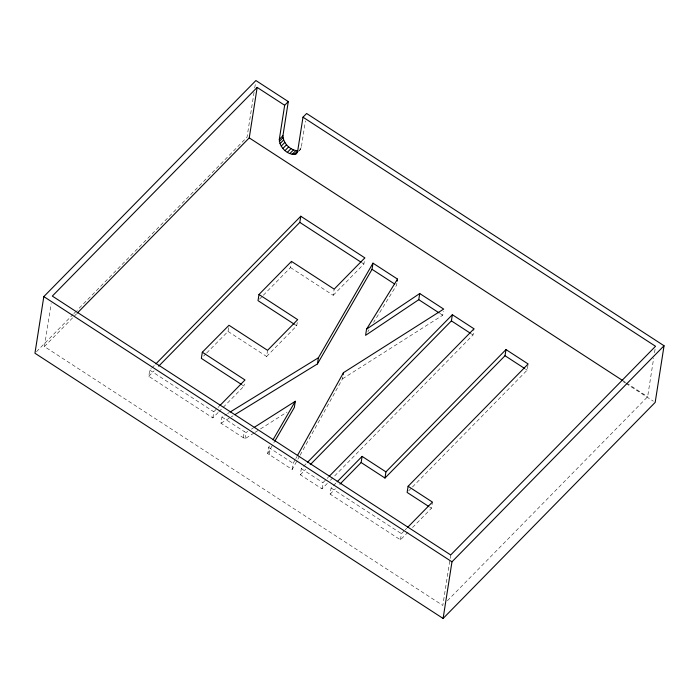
<?xml version="1.0" encoding="UTF-8"?>
<svg xmlns="http://www.w3.org/2000/svg" width="699" height="699" viewBox="0 0 699 699"><rect width="100%" height="100%" fill="white"/><g stroke="black" fill="none" stroke-linecap="round" stroke-linejoin="round"><path stroke-width="0.52" stroke-dasharray="3.5 2.62" d="M450.706 554.954L442.799 605.43L44.43 346.564L51.158 303.611M218.167 412.489L212.837 417.915L148.765 376.28L149.726 370.129L151.255 368.574M254.06 92.294L247.027 137.179L76.907 310.496M254.724 88.022L255.563 82.683M212.837 417.915L213.798 411.755L219.128 406.329M206.686 352.986L228.031 331.431L228.992 325.271M254.104 432.978L244.956 438.789L220.98 423.21L221.941 417.05L226.581 414.201M218.927 411.711L244.038 386.119L244.362 384.066M243.331 437.731L244.292 431.571M244.956 438.789L245.917 432.629L247.752 431.466M228.031 331.431L266.599 356.49L267.56 350.33M298.49 151.465L300.675 149.245L301.26 147.664L305.446 120.962M263.313 295.258L290.513 267.551L291.474 261.391M299.609 456.124L292.191 469.483L267.673 453.546L268.634 447.395L269.727 445.508M269.298 454.603L270.268 448.452M266.599 356.49L296.726 325.795L297.529 320.666M292.191 469.483L293.161 463.323L295.275 459.505M327.324 483.402L321.986 488.837L300.343 474.778L301.304 468.618L302.833 467.063M290.513 267.551L333.196 295.293L334.166 289.133M321.986 488.837L322.947 482.686L328.294 477.242M300.133 455.163L342.51 378.814L342.825 376.761M333.196 295.293L363.891 264.021L364.852 257.87M408.024 532.131L400.457 539.829L330.129 494.132L331.099 487.981L332.61 486.443M396.875 283.191L396.551 285.244L373.616 322.344M400.457 539.829L401.427 533.678L404.45 530.593M342.51 378.814L442.712 315.24L443.349 311.134M412.559 527.509L431.466 508.243L432.428 502.092M330.382 480.292L473.04 334.952L474.001 328.792M412.489 486.985L527.186 370.129L528.147 363.978M447.386 600.756L647.632 396.752L653.687 358.089M654.526 352.724L655.365 347.351M295.808 458.553L296.865 456.648M267.673 453.546L274.2 442.249M367.884 331.614L369.028 329.762M36.479 351.684L73.098 314.375M73.858 313.598L76.147 311.273M44.43 346.564L76.532 313.86M299.81 149.14L301.26 147.664M152.015 367.796L154.304 365.463M148.765 376.28L154.103 370.837M259.53 299.111L262.553 296.026M303.593 466.285L306.643 463.175M300.343 474.778L305.681 469.335M333.362 485.665L336.394 482.59M330.129 494.132L335.424 488.741M408.662 490.873L411.728 487.762M405.202 529.825L406.722 528.287M203.636 356.071L205.925 353.764M299.495 150.329L300.675 149.245M251.404 429.151L253.239 427.989M255.013 432.401L259.591 429.492M260.5 428.915L287.027 412.069M227.507 413.633L229.359 412.497M220.98 423.21L230.251 417.513M231.186 416.936L233.038 415.8M623.823 381.278L625.649 382.475M626.566 383.069L647.632 396.752M623.15 381.584L624.985 382.772M625.893 383.367L653.355 401.2M362.056 262.833L363.891 264.021M440.047 313.51L442.712 315.24M471.24 333.781L473.04 334.952M525.412 368.985L527.186 370.129M294.026 324.039L296.726 325.795M242.23 384.939L244.038 386.119M429.667 507.072L431.466 508.243M149.726 370.129L213.798 411.755M221.941 417.05L245.917 432.629M268.634 447.395L293.161 463.323M301.304 468.618L322.947 482.686M331.099 487.981L401.427 533.678"/><path stroke-width="1.05" d="M43.819 296.603L34.95 353.24L443.105 618.458L655.181 402.397L664.05 345.76L306.616 113.491L302.99 117.187L297.634 151.351L295.869 154.016C287.822 155.816 279.478 147.271 279.303 139.442L284.668 105.269L288.285 101.582L255.895 80.542L43.819 296.603L451.973 561.821L443.105 618.458M155.833 363.908L300.78 216.236L364.852 257.87L334.166 289.133L291.474 261.391L258.988 294.489L297.687 319.644L267.56 350.33L228.992 325.271L202.317 352.226L201.356 358.377L241.321 384.354M77.292 313.082L249.255 137.886L257.162 87.419L284.668 105.269M294.183 154.505L297.809 150.809C290.312 150.364 283.086 143.339 282.938 135.746L288.285 101.582M258.988 294.489L258.018 300.649L294.026 324.039M158.682 366.18L299.819 222.387L300.78 216.236M254.148 427.404L295.301 401.27L294.34 407.43L274.751 441.314M234.89 414.656L317.425 363.934L318.386 357.783L372.995 263.165L397.513 279.093L397.189 281.147M343.148 374.708L343.471 372.663L443.673 309.089L419.732 293.528L366.556 329.168L365.586 335.328L418.762 299.688L419.732 293.528M317.425 363.934L372.034 269.316L372.995 263.165M361.138 462.546L362.099 456.395L385.935 471.877L384.974 478.037L361.138 462.546L339.967 484.119M385.935 471.877L505.989 349.579L528.147 363.978L408.102 486.277L407.133 492.437L428.767 506.487M310.26 464.669L451.397 320.885L452.358 314.725L474.001 328.792L329.054 476.465M384.974 478.037L505.019 355.73L505.989 349.579M297.39 455.687L343.471 372.663M272.986 439.863L295.301 401.27M366.556 329.168L397.513 279.093M257.162 87.419L52.329 296.088L450.706 554.954L655.54 346.276L302.99 117.187M279.303 139.442L282.938 135.746M279.338 141.443L282.964 137.747M279.993 143.706L283.619 140.01M281.225 146.082L284.851 142.386M282.946 148.415L286.581 144.728M285.052 150.547L288.678 146.851M287.385 152.321L291.011 148.634M289.797 153.631L293.423 149.935M292.112 154.374L295.738 150.678M295.869 154.016L297.32 152.539M219.888 405.551L245.008 379.968L202.317 352.226M307.403 462.406L452.358 314.725M337.145 481.812L362.099 456.395M407.473 527.518L432.428 502.092L408.102 486.277M451.973 561.821L664.05 345.76M230.294 411.921L318.386 357.783M249.255 137.886L622.905 380.684M299.819 222.387L361.138 262.239M372.034 269.316L394.734 284.065M418.762 299.688L439.164 312.934M451.397 320.885L470.331 333.196M505.019 355.73L524.521 368.408"/></g></svg>
